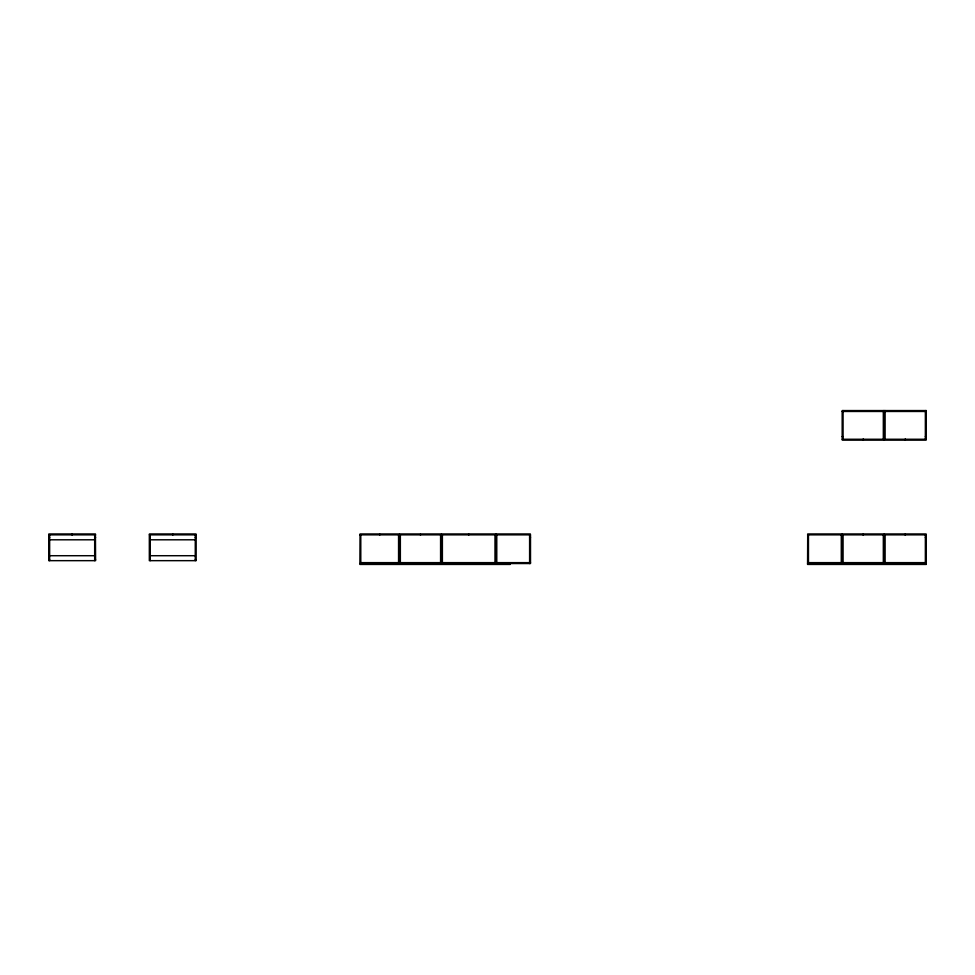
<?xml version="1.0" encoding="UTF-8"?>
<svg xmlns="http://www.w3.org/2000/svg" width="975" height="975" viewBox="0 0 975 975"><rect width="100%" height="100%" fill="white"/><g stroke="black" fill="none" stroke-linecap="round" stroke-linejoin="round"><path stroke-width="1.46" d="M842.181 411.462L883.326 411.462M885.105 411.462L926.25 411.462M842.181 436.593L843.07 436.593M925.36 436.593L926.25 436.593M48.75 534.848L95.574 534.848M359.897 534.848L530.497 534.848L530.497 563.538L359.897 563.538M807.568 534.848L926.25 534.848L926.25 564.428L807.568 564.428L807.714 533.959L842.034 533.959L842.034 534.848M48.75 537.518L49.64 537.518M94.685 537.518L95.574 537.518M195.268 537.518L196.158 537.518M529.608 537.518L530.497 537.518M925.36 537.518L926.25 537.518M49.64 539.797L94.685 539.797M150.223 539.797L195.268 539.797M49.64 555.713L94.685 555.713M150.223 555.713L195.268 555.713M48.75 559.772L49.64 559.772M94.685 559.772L95.574 559.772M195.268 559.772L196.158 559.772M360.787 562.648L398.568 562.648M400.347 562.648L440.59 562.648M442.382 562.648L494.995 562.648M496.775 562.648L530.497 562.648M808.458 562.648L841.291 562.648M843.07 562.648L883.326 562.648M885.105 562.648L926.25 562.648M807.568 563.538L926.25 563.538M926.104 439.262L926.104 440.152L905.385 440.152L905.385 439.262M926.104 534.848L926.104 533.959L905.385 533.959L905.385 534.848M925.36 410.572L925.36 439.262M925.36 534.848L925.36 563.538M905.08 439.262L905.08 440.152L884.362 440.152L884.362 439.262M905.08 534.848L905.08 533.959L884.362 533.959L884.362 534.848M885.105 410.572L885.105 439.262M885.105 534.848L885.105 563.538M884.215 410.572L884.215 439.262M884.215 534.848L884.215 563.538M884.069 439.262L884.069 440.152L863.35 440.152L863.35 439.262M884.069 534.848L884.069 533.959L863.35 533.959L863.35 534.848M883.326 410.572L883.326 439.262M883.326 534.848L883.326 563.538M863.058 439.262L863.058 440.152L842.327 440.152L842.327 439.262M863.058 534.848L863.058 533.959L842.327 533.959L842.327 534.848M843.07 410.572L843.07 439.262M843.07 534.848L843.07 563.538M842.181 534.848L842.181 563.538M841.291 534.848L841.291 563.538M808.458 534.848L808.458 563.538M530.351 534.848L530.351 533.959L496.031 533.959L496.031 534.848M529.608 534.848L529.608 563.538M510.217 563.538L510.217 564.428L359.897 564.428L360.043 533.959L379.58 533.959L379.58 534.848M496.775 534.848L496.775 563.538M495.885 563.538L495.788 533.959L468.78 533.959L468.78 534.848M494.995 534.848L494.995 563.538M468.585 534.848L468.585 533.959L441.59 533.959L441.59 534.848M442.382 534.848L442.382 563.538M441.492 563.538L441.334 533.959L420.615 533.959L420.615 534.848M440.59 534.848L440.59 563.538M420.322 534.848L420.322 533.959L399.604 533.959L399.604 534.848M400.347 534.848L400.347 563.538M399.457 563.538L399.36 533.959L379.823 533.959L379.823 534.848M398.568 534.848L398.568 563.538M360.787 534.848L360.787 563.538M196.012 534.848L196.012 533.959L172.843 533.959L172.843 534.848M195.268 534.848L195.268 560.662M172.648 534.848L172.648 533.959L149.431 533.959L149.431 534.848M150.223 534.848L150.223 560.662M94.685 534.848L94.685 560.662M72.26 534.848L72.26 533.959L95.428 533.959L95.574 560.662L48.75 560.662L48.847 533.959L72.065 533.959L72.065 534.848M49.64 534.848L49.64 560.662M926.25 410.572L842.181 410.572L842.181 439.262L926.25 439.262L926.25 410.572M196.158 534.848L149.333 534.848L149.333 560.662L196.158 560.662L196.158 534.848"/></g></svg>
